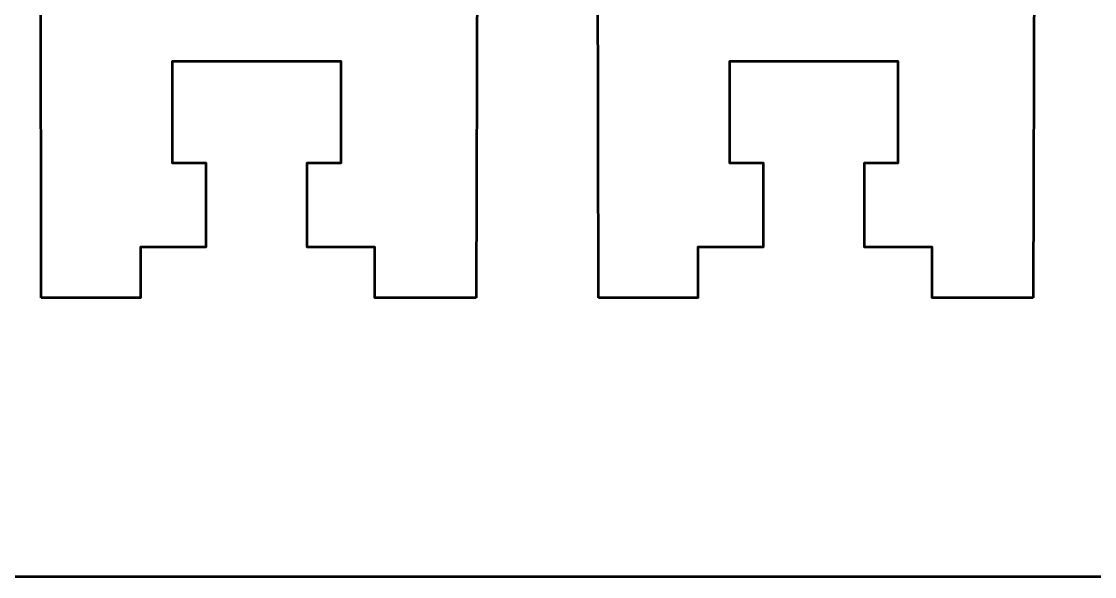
# Model space of a CAD drawing. Header units: centimetres. Extents: x -21 to 0, y -29.7 to 0.
# Drawn here: x -16.86 to -10.5, y -29.7 to -26.41 of the extents above; entities that cross this region are included whole.
import ezdxf

# ---------------------------------------------------------------- set-up
doc = ezdxf.new("R2010")
doc.units = ezdxf.units.CM
doc.header["$MEASUREMENT"] = 0
doc.layers.add('Layer 1', color=7, linetype='Continuous')

msp = doc.modelspace()

# ---------------------------------------------------------------- linework, layer by layer
at = {"layer": 'Layer 1', "color": 1, "lineweight": 53}
msp.add_open_spline([(-21.00003, -29.19995), (-21.00003, -29.19995), (-21.00003, -3.49992), (-21.00003, -3.49992), (-21.00003, -3.49992), (-21.00003, -3.41709), (-20.93286, -3.34992), (-20.85003, -3.34992), (-20.85003, -3.34992), (-20.7672, -3.34992), (-20.70003, -3.28275), (-20.70003, -3.19992), (-20.70003, -3.19992), (-20.70003, -3.11709), (-20.7672, -3.04992), (-20.85003, -3.04992), (-20.85003, -3.04992), (-20.93286, -3.04992), (-21.00003, -2.98275), (-21.00003, -2.89992), (-21.00003, -2.89992), (-21.00003, -2.81709), (-20.93286, -2.74992), (-20.85003, -2.74992), (-20.85003, -2.74992), (-20.7672, -2.74992), (-20.70003, -2.68275), (-20.70003, -2.59992), (-20.70003, -2.59992), (-20.70003, -2.51709), (-20.7672, -2.44992), (-20.85003, -2.44992), (-20.85003, -2.44992), (-20.93286, -2.44992), (-21.00003, -2.38275), (-21.00003, -2.29992), (-21.00003, -2.29992), (-21.00003, -2.21709), (-20.93286, -2.14992), (-20.85003, -2.14992), (-20.85003, -2.14992), (-20.7672, -2.14992), (-20.70003, -2.08275), (-20.70003, -1.99992), (-20.70003, -1.99992), (-20.70003, -1.91709), (-20.7672, -1.84992), (-20.85003, -1.84992), (-20.85003, -1.84992), (-20.93286, -1.84992), (-21.00003, -1.78275), (-21.00003, -1.69992), (-21.00003, -1.69992), (-21.00003, -1.61709), (-20.93286, -1.54992), (-20.85003, -1.54992), (-20.85003, -1.54992), (-20.7672, -1.54992), (-20.70003, -1.48275), (-20.70003, -1.39992), (-20.70003, -1.39992), (-20.70003, -1.31709), (-20.7672, -1.24992), (-20.85003, -1.24992), (-20.85003, -1.24992), (-20.93286, -1.24992), (-21.00003, -1.18275), (-21.00003, -1.09992), (-21.00003, -1.09992), (-21.00003, -1.09992), (-21.00003, -0.49992), (-21.00003, -0.49992), (-21.00003, -0.49992), (-21.00003, -0.22295), (-20.77694, 0.00004), (-20.49994, 0.00004), (-20.49994, 0.00004), (-20.49994, 0.00004), (-0.50008, 0.00004), (-0.50008, 0.00004), (-0.50008, 0.00004), (-0.22294, 0.00004), (0.00002, -0.22295), (0.00002, -0.49992), (0.00002, -0.49992), (0.00002, -0.49992), (0.00002, -29.19995), (0.00002, -29.19995), (0.00002, -29.19995), (0.00002, -29.47695), (-0.22294, -29.70004), (-0.50008, -29.70004), (-0.50008, -29.70004), (-0.50008, -29.70004), (-20.49994, -29.70004), (-20.49994, -29.70004), (-20.49994, -29.70004), (-20.77694, -29.70004), (-21.00003, -29.47695), (-21.00003, -29.19995)], degree=3, knots=[0, 0, 0, 0, 0.04, 0.04, 0.04, 0.04, 0.08, 0.08, 0.08, 0.08, 0.12, 0.12, 0.12, 0.12, 0.16, 0.16, 0.16, 0.16, 0.2, 0.2, 0.2, 0.2, 0.24, 0.24, 0.24, 0.24, 0.28, 0.28, 0.28, 0.28, 0.32, 0.32, 0.32, 0.32, 0.36, 0.36, 0.36, 0.36, 0.4, 0.4, 0.4, 0.4, 0.44, 0.44, 0.44, 0.44, 0.48, 0.48, 0.48, 0.48, 0.52, 0.52, 0.52, 0.52, 0.56, 0.56, 0.56, 0.56, 0.6, 0.6, 0.6, 0.6, 0.64, 0.64, 0.64, 0.64, 0.68, 0.68, 0.68, 0.68, 0.72, 0.72, 0.72, 0.72, 0.76, 0.76, 0.76, 0.76, 0.8, 0.8, 0.8, 0.8, 0.84, 0.84, 0.84, 0.84, 0.88, 0.88, 0.88, 0.88, 0.92, 0.92, 0.92, 0.92, 0.96, 0.96, 0.96, 0.96, 1, 1, 1, 1], dxfattribs=at)
at = {"layer": 'Layer 1', "color": 3, "lineweight": 53}
for points in [[(-16.7375, -28.05), (-16.7375, -28.05), (-16.74101, -26.05), (-16.74101, -26.05)], [(-14.15719, -26.05), (-14.15719, -26.05), (-14.1625, -28.05), (-14.1625, -28.05)], [(-13.4375, -28.05), (-13.4375, -28.05), (-13.44101, -26.05), (-13.44101, -26.05)], [(-10.85719, -26.05), (-10.85719, -26.05), (-10.8625, -28.05), (-10.8625, -28.05)]]:
    msp.add_open_spline(points, degree=3, dxfattribs=at)
at = {"layer": 'Layer 1', "lineweight": 53}
for points in [[(-14.1625, -28.05), (-14.1625, -28.05), (-14.7625, -28.05), (-14.7625, -28.05), (-14.7625, -28.05), (-14.7625, -28.05), (-14.7625, -27.75), (-14.7625, -27.75), (-14.7625, -27.75), (-14.7625, -27.75), (-15.1625, -27.75), (-15.1625, -27.75), (-15.1625, -27.75), (-15.1625, -27.75), (-15.1625, -27.25), (-15.1625, -27.25), (-15.1625, -27.25), (-15.1625, -27.25), (-14.9625, -27.24999), (-14.9625, -27.24999), (-14.9625, -27.24999), (-14.9625, -27.24999), (-14.9625, -26.65), (-14.9625, -26.65), (-14.9625, -26.65), (-15.34583, -26.65), (-15.57917, -26.65), (-15.9625, -26.65), (-15.9625, -26.65), (-15.9625, -26.65), (-15.9625, -27.24999), (-15.9625, -27.24999), (-15.9625, -27.24999), (-15.9625, -27.24999), (-15.7625, -27.25), (-15.7625, -27.25), (-15.7625, -27.25), (-15.7625, -27.25), (-15.7625, -27.75001), (-15.7625, -27.75001), (-15.7625, -27.75001), (-15.7625, -27.75001), (-16.15, -27.75), (-16.15, -27.75), (-16.15, -27.75), (-16.15, -27.75), (-16.15, -28.05), (-16.15, -28.05), (-16.15, -28.05), (-16.15, -28.05), (-16.7375, -28.05), (-16.7375, -28.05)], [(-10.8625, -28.05), (-10.8625, -28.05), (-11.4625, -28.05), (-11.4625, -28.05), (-11.4625, -28.05), (-11.4625, -28.05), (-11.4625, -27.75), (-11.4625, -27.75), (-11.4625, -27.75), (-11.4625, -27.75), (-11.8625, -27.75), (-11.8625, -27.75), (-11.8625, -27.75), (-11.8625, -27.75), (-11.8625, -27.25), (-11.8625, -27.25), (-11.8625, -27.25), (-11.8625, -27.25), (-11.6625, -27.24999), (-11.6625, -27.24999), (-11.6625, -27.24999), (-11.6625, -27.24999), (-11.6625, -26.65), (-11.6625, -26.65), (-11.6625, -26.65), (-12.04583, -26.65), (-12.27917, -26.65), (-12.6625, -26.65), (-12.6625, -26.65), (-12.6625, -26.65), (-12.6625, -27.24999), (-12.6625, -27.24999), (-12.6625, -27.24999), (-12.6625, -27.24999), (-12.4625, -27.25), (-12.4625, -27.25), (-12.4625, -27.25), (-12.4625, -27.25), (-12.4625, -27.75001), (-12.4625, -27.75001), (-12.4625, -27.75001), (-12.4625, -27.75001), (-12.85, -27.75), (-12.85, -27.75), (-12.85, -27.75), (-12.85, -27.75), (-12.85, -28.05), (-12.85, -28.05), (-12.85, -28.05), (-12.85, -28.05), (-13.4375, -28.05), (-13.4375, -28.05)]]:
    msp.add_open_spline(points, degree=3, knots=[0, 0, 0, 0, 0.0769231, 0.0769231, 0.0769231, 0.0769231, 0.1538462, 0.1538462, 0.1538462, 0.1538462, 0.2307692, 0.2307692, 0.2307692, 0.2307692, 0.3076923, 0.3076923, 0.3076923, 0.3076923, 0.3846154, 0.3846154, 0.3846154, 0.3846154, 0.4615385, 0.4615385, 0.4615385, 0.4615385, 0.5384615, 0.5384615, 0.5384615, 0.5384615, 0.6153846, 0.6153846, 0.6153846, 0.6153846, 0.6923077, 0.6923077, 0.6923077, 0.6923077, 0.7692308, 0.7692308, 0.7692308, 0.7692308, 0.8461538, 0.8461538, 0.8461538, 0.8461538, 0.9230769, 0.9230769, 0.9230769, 0.9230769, 1, 1, 1, 1], dxfattribs=at)

doc.saveas('drawing.dxf')
